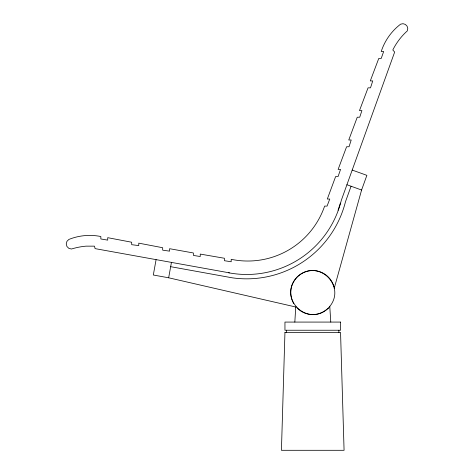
<?xml version="1.0" encoding="UTF-8"?>
<svg xmlns="http://www.w3.org/2000/svg" width="474" height="474" viewBox="0 0 474 474"><rect width="100%" height="100%" fill="white"/><g stroke="black" fill="none" stroke-linecap="round" stroke-linejoin="round"><path stroke-width="0.71" d="M294.834 322.077L295.74 306.998M156.088 259.657L153.309 275.009L168.661 277.788L296.457 307.164M168.661 277.788L171.434 262.436M334.2 288.334L361.591 190.021L366.876 175.344L352.194 170.059M338.051 210.26L340.403 203.079M351.062 186.235L345.481 201.74A101.886 101.886 0 0 1 232.064 277.788L170.67 266.684M328.31 308.112C348.171 287.155 318.149 257.133 297.192 276.994C277.331 297.956 307.353 327.967 328.31 308.112A22.005 22.005 0 0 1 297.192 308.112M228.515 272.757A97.395 97.395 0 0 0 341.327 200.265L394.664 52.057L392.81 49.977A64.114 64.114 0 0 1 407.267 30.929A5.024 5.024 0 0 0 400.595 24.18A56.43 56.43 0 0 0 381.214 51.5L383.662 51.5L381.209 58.456L378.762 58.456L370.289 80.918L372.736 80.918L370.502 87.844L368.055 87.844L359.482 110.584L361.923 110.584L359.707 117.22L357.26 117.22L348.763 139.99L351.204 139.99L349.048 146.744L346.601 146.744L338.116 169.419L340.563 169.419L338.092 176.518L335.645 176.518L327.315 199.033L329.762 199.033L327.078 206.089L324.631 206.089A81.226 81.226 0 0 1 231.194 259.319L231.194 261.767L224.433 260.712L224.433 258.265L200.241 254.082L200.241 256.529L193.41 255.421L193.41 252.974L169.579 248.702L169.579 251.149L162.677 250.171L162.677 247.724L138.758 243.15L138.758 245.597L131.683 244.679L131.683 242.232L107.711 237.675L107.711 240.122L100.843 238.967L100.843 236.52A55.979 55.979 0 0 0 68.896 239.429A5.107 5.107 0 0 0 71.467 249.016A70.667 70.667 0 0 1 86.037 246.148L94.498 246.148L95.073 248.625L229.463 272.864M346.915 184.742L361.591 190.021M329.762 306.222L330.781 322.077M338.863 330.242L338.863 332.446M286.64 330.242L286.64 332.446M293.696 303.556A22.005 22.005 0 0 1 304.332 272.224A22.005 22.005 0 0 1 334.01 286.859M284.951 332.446L281.432 450.3L344.077 450.3L340.551 332.446L284.951 332.446M340.551 322.077L284.951 322.077L284.951 330.242L340.551 330.242L340.551 322.077"/></g></svg>
